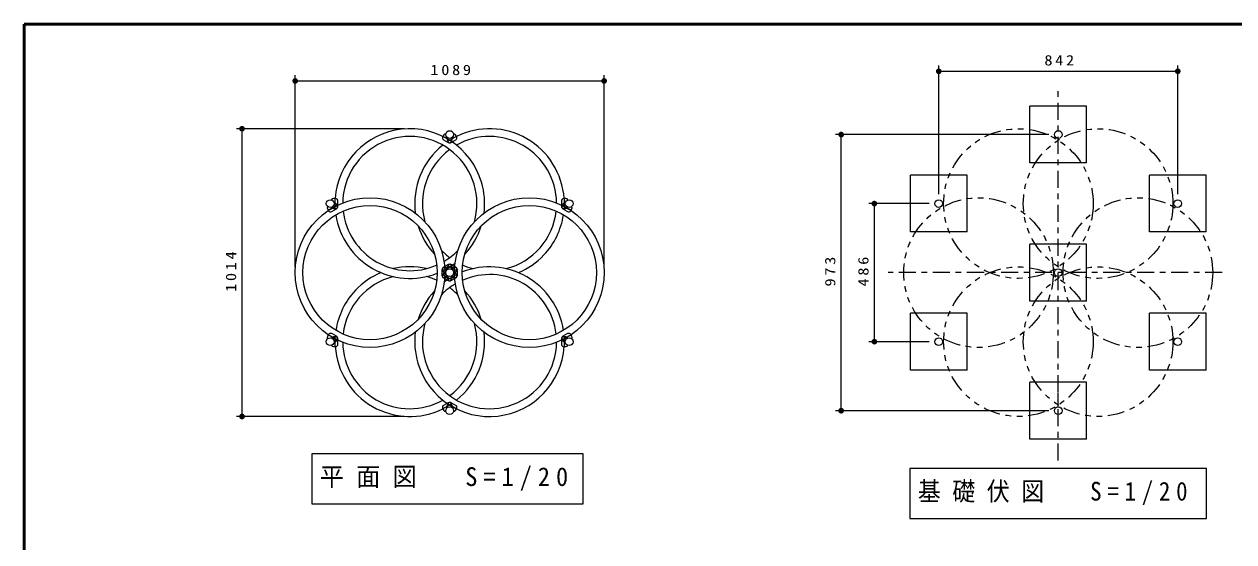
# Model space of a CAD drawing. Units: millimetres on the paper, scale 1:20. Extents: x -365 to 0, y -12 to 257.
# Drawn here: x -365 to -151.8, y 165.8 to 257 of the extents above; entities that cross this region are included whole.
import ezdxf

# ---------------------------------------------------------------- set-up
doc = ezdxf.new("R2010")
doc.units = ezdxf.units.MM
for name, pattern in [('USER1', [4.5, 2.5, -2]), ('USER2', [6, 3, -1, 1, -1]), ('USER3', [8, 3, -1, 1, -1, 1, -1])]:
    doc.linetypes.add(name, pattern=pattern)
doc.layers.add('LY_1', color=7, linetype='Continuous', lineweight=25)
doc.layers.add('LY_2', color=7, linetype='Continuous', lineweight=13)
doc.styles.add('ＭＳ ゴシック', font='')
doc.styles.get('ＭＳ ゴシック').set_extended_font_data('MS Gothic')

# ---------------------------------------------------------------- blocks, each defined once
blk = doc.blocks.new('filled_dot')
at = {"color": 0, "linetype": 'Continuous', "lineweight": -2, "const_width": 1.25}
blk.add_lwpolyline([(-0.625, 0, 1), (0.625, 0, 1)], format="xyb", close=True, dxfattribs=at)

msp = doc.modelspace()

# ---------------------------------------------------------------- linework, layer by layer
at = {"layer": 'LY_1', "lineweight": 13}
for p, q in [((-203.831, 227.088), (-203.831, 249.709)), ((-161.711, 227.088), (-161.711, 249.709)), ((-317.238, 214.249), (-317.238, 248.009)), ((-262.798, 214.249), (-262.798, 248.009)), ((-203.831, 248.709), (-161.711, 248.709)), ((-317.238, 247.009), (-262.798, 247.009)), ((-298.038, 238.588), (-327.613, 238.588)), ((-326.613, 187.91), (-326.613, 238.588)), ((-184.451, 237.567), (-222.021, 237.567)), ((-221.021, 188.931), (-221.021, 237.567)), ((-205.511, 225.408), (-216.176, 225.408)), ((-215.176, 201.09), (-215.176, 225.408)), ((-205.511, 201.09), (-216.176, 201.09)), ((-298.038, 187.91), (-327.613, 187.91)), ((-184.451, 188.931), (-222.021, 188.931)), ((-314.315, 181.316), (-314.315, 172.516)), ((-266.515, 181.316), (-314.315, 181.316)), ((-266.515, 172.516), (-266.515, 181.316)), ((-208.921, 178.751), (-208.921, 169.951)), ((-156.621, 178.751), (-208.921, 178.751)), ((-156.621, 169.951), (-156.621, 178.751)), ((-314.315, 172.516), (-266.515, 172.516)), ((-208.921, 169.951), (-156.621, 169.951))]:
    msp.add_line(p, q, dxfattribs=at)
at = {"layer": 'LY_1', "linetype": 'USER2', "lineweight": 13}
for p, q in [((-182.771, 180.182), (-182.771, 245.93)), ((-153.854, 213.249), (-212.749, 213.249))]:
    msp.add_line(p, q, dxfattribs=at)
at = {"layer": 'LY_1'}
for p, q in [((-177.771, 242.567), (-187.771, 242.567)), ((-187.771, 232.567), (-187.771, 242.567)), ((-177.771, 232.567), (-177.771, 242.567)), ((-291.066, 237.503), (-291.256, 237.174)), ((-291.109, 236.627), (-290.287, 236.152)), ((-290.486, 236.628), (-290.296, 236.299)), ((-289.749, 236.152), (-288.927, 236.627)), ((-289.74, 236.299), (-289.55, 236.628)), ((-288.78, 237.174), (-288.97, 237.503)), ((-177.771, 232.567), (-187.771, 232.567)), ((-198.831, 230.408), (-208.831, 230.408)), ((-208.831, 220.408), (-208.831, 230.408)), ((-198.831, 220.408), (-198.831, 230.408)), ((-156.711, 230.408), (-166.711, 230.408)), ((-166.711, 220.408), (-166.711, 230.408)), ((-156.711, 220.408), (-156.711, 230.408)), ((-310.118, 226.283), (-310.498, 226.283)), ((-269.538, 226.283), (-269.918, 226.283)), ((-311.546, 224.469), (-311.356, 224.14)), ((-310.809, 223.993), (-309.987, 224.468)), ((-310.498, 224.533), (-310.118, 224.533)), ((-309.84, 225.015), (-310.03, 225.344)), ((-309.718, 224.933), (-309.718, 225.883)), ((-270.318, 225.883), (-270.318, 224.933)), ((-270.006, 225.344), (-270.196, 225.015)), ((-270.049, 224.468), (-269.227, 223.993)), ((-269.918, 224.533), (-269.538, 224.533)), ((-268.68, 224.14), (-268.49, 224.469)), ((-198.831, 220.408), (-208.831, 220.408)), ((-156.711, 220.408), (-166.711, 220.408)), ((-177.771, 218.249), (-187.771, 218.249)), ((-187.771, 208.249), (-187.771, 218.249)), ((-177.771, 208.249), (-177.771, 218.249)), ((-291.378, 213.724), (-291.378, 212.774)), ((-291.256, 213.643), (-291.066, 213.314)), ((-291.066, 213.185), (-291.256, 212.856)), ((-290.287, 214.665), (-291.109, 214.19)), ((-290.598, 214.124), (-290.978, 214.124)), ((-290.296, 214.518), (-290.486, 214.189)), ((-288.927, 214.19), (-289.749, 214.665)), ((-289.55, 214.189), (-289.74, 214.518)), ((-289.058, 214.124), (-289.438, 214.124)), ((-288.97, 213.314), (-288.78, 213.643)), ((-288.78, 212.856), (-288.97, 213.185)), ((-288.658, 212.774), (-288.658, 213.724)), ((-291.109, 212.309), (-290.287, 211.834)), ((-290.978, 212.374), (-290.598, 212.374)), ((-290.486, 212.31), (-290.296, 211.981)), ((-289.749, 211.834), (-288.927, 212.309)), ((-289.74, 211.981), (-289.55, 212.31)), ((-289.438, 212.374), (-289.058, 212.374)), ((-177.771, 208.249), (-187.771, 208.249)), ((-198.831, 206.09), (-208.831, 206.09)), ((-208.831, 196.09), (-208.831, 206.09)), ((-198.831, 196.09), (-198.831, 206.09)), ((-156.711, 206.09), (-166.711, 206.09)), ((-166.711, 196.09), (-166.711, 206.09)), ((-156.711, 196.09), (-156.711, 206.09)), ((-311.356, 202.359), (-311.546, 202.03)), ((-309.987, 202.031), (-310.809, 202.506)), ((-310.118, 201.965), (-310.498, 201.965)), ((-310.03, 201.155), (-309.84, 201.484)), ((-309.718, 200.615), (-309.718, 201.565)), ((-270.318, 201.565), (-270.318, 200.615)), ((-270.196, 201.484), (-270.006, 201.155)), ((-269.227, 202.506), (-270.049, 202.031)), ((-269.538, 201.965), (-269.918, 201.965)), ((-268.49, 202.03), (-268.68, 202.359)), ((-310.498, 200.215), (-310.118, 200.215)), ((-269.918, 200.215), (-269.538, 200.215)), ((-198.831, 196.09), (-208.831, 196.09)), ((-156.711, 196.09), (-166.711, 196.09)), ((-177.771, 193.931), (-187.771, 193.931)), ((-187.771, 183.931), (-187.771, 193.931)), ((-182.771, 189.611), (-182.771, 192.069)), ((-177.771, 183.931), (-177.771, 193.931)), ((-290.287, 190.347), (-291.109, 189.872)), ((-290.296, 190.2), (-290.486, 189.871)), ((-288.927, 189.872), (-289.749, 190.347)), ((-289.55, 189.871), (-289.74, 190.2)), ((-291.256, 189.325), (-291.066, 188.996)), ((-288.97, 188.996), (-288.78, 189.325)), ((-177.771, 183.931), (-187.771, 183.931))]:
    msp.add_line(p, q, dxfattribs=at)
at = {"layer": 'LY_1', "linetype": 'USER1', "lineweight": 13}
for p, q in [((-291.206, 237.26), (-289.69, 236.385)), ((-290.346, 236.385), (-288.83, 237.26)), ((-310.218, 224.533), (-310.218, 226.283)), ((-269.818, 226.283), (-269.818, 224.533)), ((-311.406, 224.226), (-309.89, 225.101)), ((-270.146, 225.101), (-268.63, 224.226)), ((-289.69, 214.432), (-291.206, 213.557)), ((-290.878, 214.124), (-290.878, 212.374)), ((-288.83, 213.557), (-290.346, 214.432)), ((-289.158, 212.374), (-289.158, 214.124)), ((-291.206, 212.942), (-289.69, 212.067)), ((-290.346, 212.067), (-288.83, 212.942)), ((-309.89, 201.398), (-311.406, 202.273)), ((-310.218, 200.215), (-310.218, 201.965)), ((-268.63, 202.273), (-270.146, 201.398)), ((-269.818, 201.965), (-269.818, 200.215)), ((-289.69, 190.114), (-291.206, 189.239)), ((-288.83, 189.239), (-290.346, 190.114))]:
    msp.add_line(p, q, dxfattribs=at)
at = {"layer": 'LY_1'}
for centre, radius in [((-290.018, 237.567), 0.68), ((-182.771, 237.567), 0.68), ((-304.058, 213.249), 13.18), ((-311.078, 225.408), 0.68), ((-275.978, 213.249), 13.18), ((-268.958, 225.408), 0.68), ((-203.831, 225.408), 0.68), ((-161.711, 225.408), 0.68), ((-304.058, 213.249), 11.82), ((-275.978, 213.249), 11.82), ((-290.018, 213.249), 0.68), ((-182.771, 213.249), 0.68), ((-311.078, 201.09), 0.68), ((-268.958, 201.09), 0.68), ((-203.831, 201.09), 0.68), ((-161.711, 201.09), 0.68), ((-290.018, 188.931), 0.68), ((-182.771, 188.931), 0.68)]:
    msp.add_circle(centre, radius, dxfattribs=at)
at = {"layer": 'LY_1', "linetype": 'USER3', "lineweight": 13}
for centre in [(-189.791, 225.408), (-175.751, 225.408), (-196.811, 213.249), (-168.731, 213.249), (-189.791, 201.09), (-175.751, 201.09)]:
    msp.add_circle(centre, 13.18, dxfattribs=at)
at = {"layer": 'LY_1'}
for centre, radius, start, end in [((-297.038, 225.408), 13.18, 16.6212, 176.17284), ((-297.038, 225.408), 11.82, 344.17861, 179.43724), ((-290.909, 236.974), 0.4, 150, 240), ((-290.719, 237.303), 0.4, 85.03253, 150), ((-290.139, 236.828), 0.4, 145.03253, 210), ((-289.897, 236.828), 0.4, 330, 34.96747), ((-289.317, 237.303), 0.4, 30, 94.96747), ((-289.127, 236.974), 0.4, 300, 30), ((-282.998, 225.408), 13.18, 3.82716, 116.19342), ((-282.998, 225.408), 11.82, 0.56276, 119.43724), ((-282.998, 225.408), 13.18, 128.64503, 187.29938), ((-282.998, 225.408), 11.82, 126.43487, 195.82139), ((-289.949, 236.499), 0.4, 210, 300), ((-290.087, 236.499), 0.4, 240, 330), ((-297.038, 225.408), 13.18, 352.70062, 16.6212), ((-310.498, 225.883), 0.4, 90, 154.96747), ((-310.118, 225.883), 0.4, 0, 90), ((-269.918, 225.883), 0.4, 90, 180), ((-269.538, 225.883), 0.4, 25.03253, 90), ((-311.199, 224.669), 0.4, 145.03253, 210), ((-311.009, 224.34), 0.4, 210, 300), ((-310.498, 224.933), 0.4, 205.03253, 270), ((-310.377, 225.144), 0.4, 30, 94.96747), ((-310.118, 224.933), 0.4, 270, 0), ((-310.187, 224.815), 0.4, 300, 30), ((-297.038, 225.408), 11.82, 186.43487, 293.56513), ((-282.998, 225.408), 11.82, 284.17861, 353.56513), ((-269.918, 224.933), 0.4, 180, 270), ((-269.849, 224.815), 0.4, 150, 240), ((-269.659, 225.144), 0.4, 85.03253, 150), ((-269.538, 224.933), 0.4, 270, 334.96747), ((-269.027, 224.34), 0.4, 240, 330), ((-268.837, 224.669), 0.4, 330, 34.96747), ((-297.038, 225.408), 13.18, 188.64503, 291.35497), ((-282.998, 225.408), 13.18, 316.6212, 351.35497), ((-282.998, 225.408), 13.18, 197.31033, 222.68967), ((-297.038, 225.408), 13.18, 317.31033, 342.68967), ((-282.998, 225.408), 11.82, 224.17861, 233.56513), ((-297.038, 225.408), 11.82, 300.56276, 315.82139), ((-282.998, 225.408), 13.18, 292.70062, 316.6212), ((-297.038, 201.09), 13.18, 112.70062, 136.62121), ((-297.038, 201.09), 13.18, 77.31033, 102.68967), ((-290.978, 213.724), 0.4, 90, 180), ((-290.909, 213.843), 0.4, 120, 210), ((-290.719, 212.985), 0.4, 85.03253, 150), ((-290.719, 213.514), 0.4, 210, 274.96747), ((-297.038, 225.408), 13.18, 297.817, 307.29938), ((-290.598, 213.724), 0.4, 25.03253, 90), ((-290.139, 213.989), 0.4, 150, 214.96747), ((-289.949, 214.318), 0.4, 60, 150), ((-290.087, 214.318), 0.4, 30, 120), ((-289.438, 213.724), 0.4, 90, 154.96747), ((-289.897, 213.989), 0.4, 325.03253, 30), ((-289.317, 212.985), 0.4, 30, 94.96747), ((-289.317, 213.514), 0.4, 265.03253, 330), ((-289.058, 213.724), 0.4, 0, 90), ((-289.127, 213.843), 0.4, 330, 60), ((-282.998, 201.09), 13.18, 8.64503, 111.35497), ((-282.998, 225.408), 11.82, 246.43487, 255.82139), ((-297.038, 201.09), 11.82, 104.17861, 173.56513), ((-297.038, 201.09), 11.82, 66.43487, 75.82139), ((-282.998, 201.09), 11.82, 120.56276, 135.82139), ((-290.978, 212.774), 0.4, 180, 270), ((-290.909, 212.656), 0.4, 150, 240), ((-282.998, 201.09), 13.18, 124.56807, 127.29938), ((-290.598, 212.774), 0.4, 270, 334.96747), ((-290.139, 212.51), 0.4, 145.03253, 210), ((-289.949, 212.181), 0.4, 210, 300), ((-290.087, 212.181), 0.4, 240, 330), ((-289.438, 212.774), 0.4, 205.03253, 270), ((-289.897, 212.51), 0.4, 330, 34.96747), ((-289.058, 212.774), 0.4, 270, 0), ((-289.127, 212.656), 0.4, 300, 30), ((-282.998, 201.09), 11.82, 6.43487, 113.56513), ((-297.038, 201.09), 13.18, 136.62121, 171.35497), ((-282.998, 201.09), 13.18, 137.31033, 162.68967), ((-297.038, 201.09), 11.82, 44.17861, 53.56513), ((-297.038, 201.09), 13.18, 17.31033, 42.68967), ((-311.009, 202.159), 0.4, 60, 150), ((-282.998, 201.09), 13.18, 172.70062, 196.62121), ((-282.998, 201.09), 11.82, 164.17861, 359.43724), ((-297.038, 201.09), 11.82, 306.43487, 15.82139), ((-297.038, 201.09), 13.18, 308.64503, 7.29938), ((-269.027, 202.159), 0.4, 30, 120), ((-311.199, 201.83), 0.4, 150, 214.96747), ((-310.498, 201.565), 0.4, 90, 154.96747), ((-310.498, 200.615), 0.4, 205.03253, 270), ((-310.377, 201.355), 0.4, 265.03253, 330), ((-310.118, 201.565), 0.4, 0, 90), ((-310.118, 200.615), 0.4, 270, 0), ((-310.187, 201.684), 0.4, 330, 60), ((-297.038, 201.09), 11.82, 180.56276, 299.43724), ((-269.918, 201.565), 0.4, 90, 180), ((-269.918, 200.615), 0.4, 180, 270), ((-269.849, 201.684), 0.4, 120, 210), ((-269.659, 201.355), 0.4, 210, 274.96747), ((-269.538, 201.565), 0.4, 25.03253, 90), ((-269.538, 200.615), 0.4, 270, 334.96747), ((-268.837, 201.83), 0.4, 325.03253, 30), ((-297.038, 201.09), 13.18, 183.7982, 296.2018), ((-282.998, 201.09), 13.18, 196.62121, 356.2018), ((-290.909, 189.525), 0.4, 120, 210), ((-290.139, 189.671), 0.4, 150, 214.96747), ((-289.949, 190), 0.4, 60, 150), ((-290.087, 190), 0.4, 30, 120), ((-289.897, 189.671), 0.4, 325.03253, 30), ((-289.127, 189.525), 0.4, 330, 60), ((-290.719, 189.196), 0.4, 210, 274.96747), ((-289.317, 189.196), 0.4, 265.03253, 330)]:
    msp.add_arc(centre, radius, start, end, dxfattribs=at)
at = {"layer": 'LY_2', "lineweight": 50}
for p, q in [((0, 257), (-365, 257)), ((-365, 257), (-365, 0))]:
    msp.add_line(p, q, dxfattribs=at)

# ---------------------------------------------------------------- block references
at = {"layer": 'LY_1', "lineweight": 13, "xscale": 0.4, "yscale": 0.4}
for p in [(-317.238, 247.009), (-203.831, 248.709)]:
    msp.add_blockref('filled_dot', p, dxfattribs=at)
for p, rotation in [((-262.798, 247.009), 180), ((-161.711, 248.709), 180), ((-326.613, 238.588), 270), ((-221.021, 237.567), 270), ((-215.176, 225.408), 270), ((-215.176, 201.09), 90), ((-326.613, 187.91), 90), ((-221.021, 188.931), 90)]:
    msp.add_blockref('filled_dot', p, dxfattribs=dict(at, rotation=rotation))

# ---------------------------------------------------------------- texts
at = {"layer": 'LY_1', "style": 'ＭＳ ゴシック'}
for s, insert, char_height, attachment_point in [('\\T1.33;\\W1.15;842', (-182.354, 249.709), 1.833, 8), ('\\T1.33;\\W1.15;1089', (-289.595, 248.009), 1.833, 8), ('\\T1.5;\\W0.95;平面図\u3000S=1/20', (-312.915, 176.916), 3.299, 4), ('\\T1.5;\\W0.9;基礎伏図\u3000S=1/20', (-207.521, 174.351), 3.299, 4)]:
    msp.add_mtext(s, dxfattribs=dict(at, insert=insert, char_height=char_height, attachment_point=attachment_point))
at = {"layer": 'LY_1', "char_height": 1.833, "attachment_point": 8, "rotation": 90, "style": 'ＭＳ ゴシック'}
for s, insert in [('\\T1.33;\\W1.15;1014', (-327.613, 213.671)), ('\\T1.33;\\W1.15;973', (-222.021, 213.666)), ('\\T1.33;\\W1.15;486', (-216.176, 213.666))]:
    msp.add_mtext(s, dxfattribs=dict(at, insert=insert))

doc.saveas('drawing.dxf')
